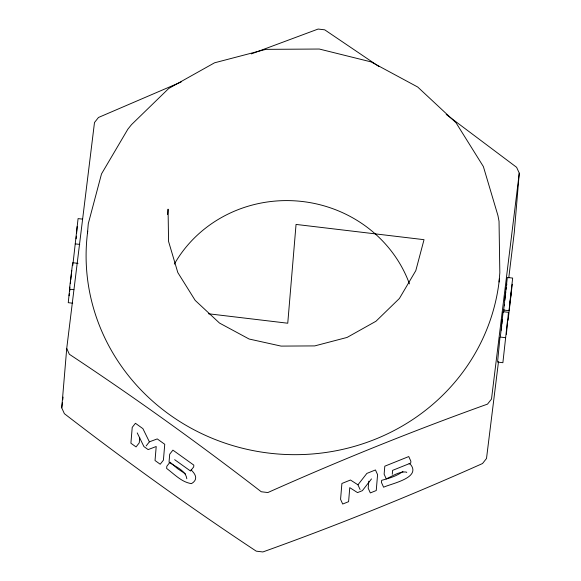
<?xml version="1.0" encoding="UTF-8"?>
<svg xmlns="http://www.w3.org/2000/svg" width="581" height="581" viewBox="0 0 581 581"><rect width="100%" height="100%" fill="white"/><g stroke="black" fill="none" stroke-linecap="round" stroke-linejoin="round"><path stroke-width="0.87" d="M71.768 270.521L70.766 279.795M72.799 265.444L78.079 218.601L82.524 219.131M498.505 361.614L486.508 458.474L482.535 463.522C410.433 495.709 337.198 525.318 262.873 551.95L256.265 551.166C190.612 507.743 126.673 461.779 64.375 413.679L61.739 407.847L66.728 348.433L94.492 122.526L98.465 117.478L181.178 81.965M76.147 238.776L76.372 236.147M76.59 233.518L77.179 226.51M87.499 232.974L88.276 223.714L101.508 173.908L127.864 129.178L131.502 124.646L168.708 88.494L214.556 62.806L265.924 49.356L319.31 49.036L371.085 61.891L417.71 87.027L456.012 122.736L483.385 166.587L497.953 215.595L499.035 221.296L499.827 272.765L499.05 282.025M139.694 437.587L139.251 442.845L136.048 446.92L130.899 443.23L132.228 427.362L135.438 423.288L142.911 428.647L149.375 441.836L146.165 445.91M167.611 214.556L168.069 209.167L168.563 241.435L177.808 272.547L195.187 300.392L219.502 323.065L249.104 339.021L281.088 346.102L314.728 345.906L347.089 337.43L375.972 321.249L399.408 298.474L415.8 270.652L424.028 239.677L296.049 224.426L287.755 323.225L208.441 313.769M368.782 481.206L368.194 488.214L370.322 492.92L376.248 490.538L377.577 474.67L375.457 469.956L366.865 473.413L357.954 484.808L360.082 489.514M392.277 474.263L392.603 470.363L410.731 463.072L410.876 461.263L408.755 456.557L384.804 466.194L384.128 474.169L386.256 478.875C392.516 476.086 399.096 471.358 406.242 472.033L406.773 472.52M501.338 330.146L501.708 325.767M501.853 324.016L502.224 319.637M446.186 114.435L516.625 167.321L519.261 173.153L514.272 232.567L508.76 277.9M509.9 302.425L512.667 278.081L507.336 277.442L503.64 310.051L508.971 310.682L511.411 291.27M507.554 320.269L502.885 362.704L497.554 362.065L499.965 337.401M69.88 287.13L68.253 302.679L72.698 303.209M504.751 300.246L505.209 296.492M70.301 283.601L70.584 281.313M504.41 305.795L504.577 304.429M506.378 334.286L508.462 312.324L503.131 311.692L500.321 337.067L505.659 337.706M61.739 407.847L62.407 402.466M62.741 399.772L63.075 397.084M519.261 173.153L491.497 399.067L487.517 404.115C413.193 430.746 339.958 460.355 267.863 492.543L261.254 491.751C198.949 443.659 135.01 397.695 69.357 354.272L66.728 348.433M505.296 295.758L505.746 292.149M69.72 291.103L69.902 289.672M503.611 312.244L503.967 309.419M508.084 320.298L512.246 284.262M506.116 289.215L506.32 287.682M69.415 293.492L69.074 295.758M506.647 285.227L506.821 284.087M186.813 478.766C185.905 470.414 175.041 466.587 169.035 462.185L169.703 454.211L172.913 450.137L193.836 465.134L193.684 466.935L190.481 471.009L174.649 459.665M371.499 478.904L362.37 490.662L357.526 492.608L349.769 487.648L348.593 501.672L342.696 504.039L340.568 499.333L341.904 483.465L350.459 480.022L357.954 484.808M402.989 471.351C396.83 476.144 389.074 478.33 381.652 480.327L381.47 482.506L383.598 487.219C391.449 483.494 421.813 477.829 410.324 464.168L409.068 463.791M251.362 53.895L318.127 29.05L324.735 29.834L378.979 66.539M149.375 441.836L157.248 438.916L164.75 444.291L163.414 460.159L160.211 464.234L155.033 460.522L156.209 446.506L148.148 449.592L143.914 446.564L137.225 432.903M75.283 243.882L79.728 244.412M77.992 263.353L72.654 262.721L69.473 289.156L73.918 289.687M185.564 473.987L177.626 468.685L170.022 462.185L166.82 466.26L166.631 468.439C174.293 474.118 181.715 482.281 191.498 483.632C198.448 479.536 195.637 474.096 191.04 469.898M499.449 278.466A207.243 197.104 4.8 0 1 270.158 453.253A207.243 197.104 4.8 0 1 87.724 231.194M174.329 264.13A128.895 122.591 4.8 0 1 298.024 201.07A128.895 122.591 4.8 0 1 409.452 283.898"/></g></svg>
